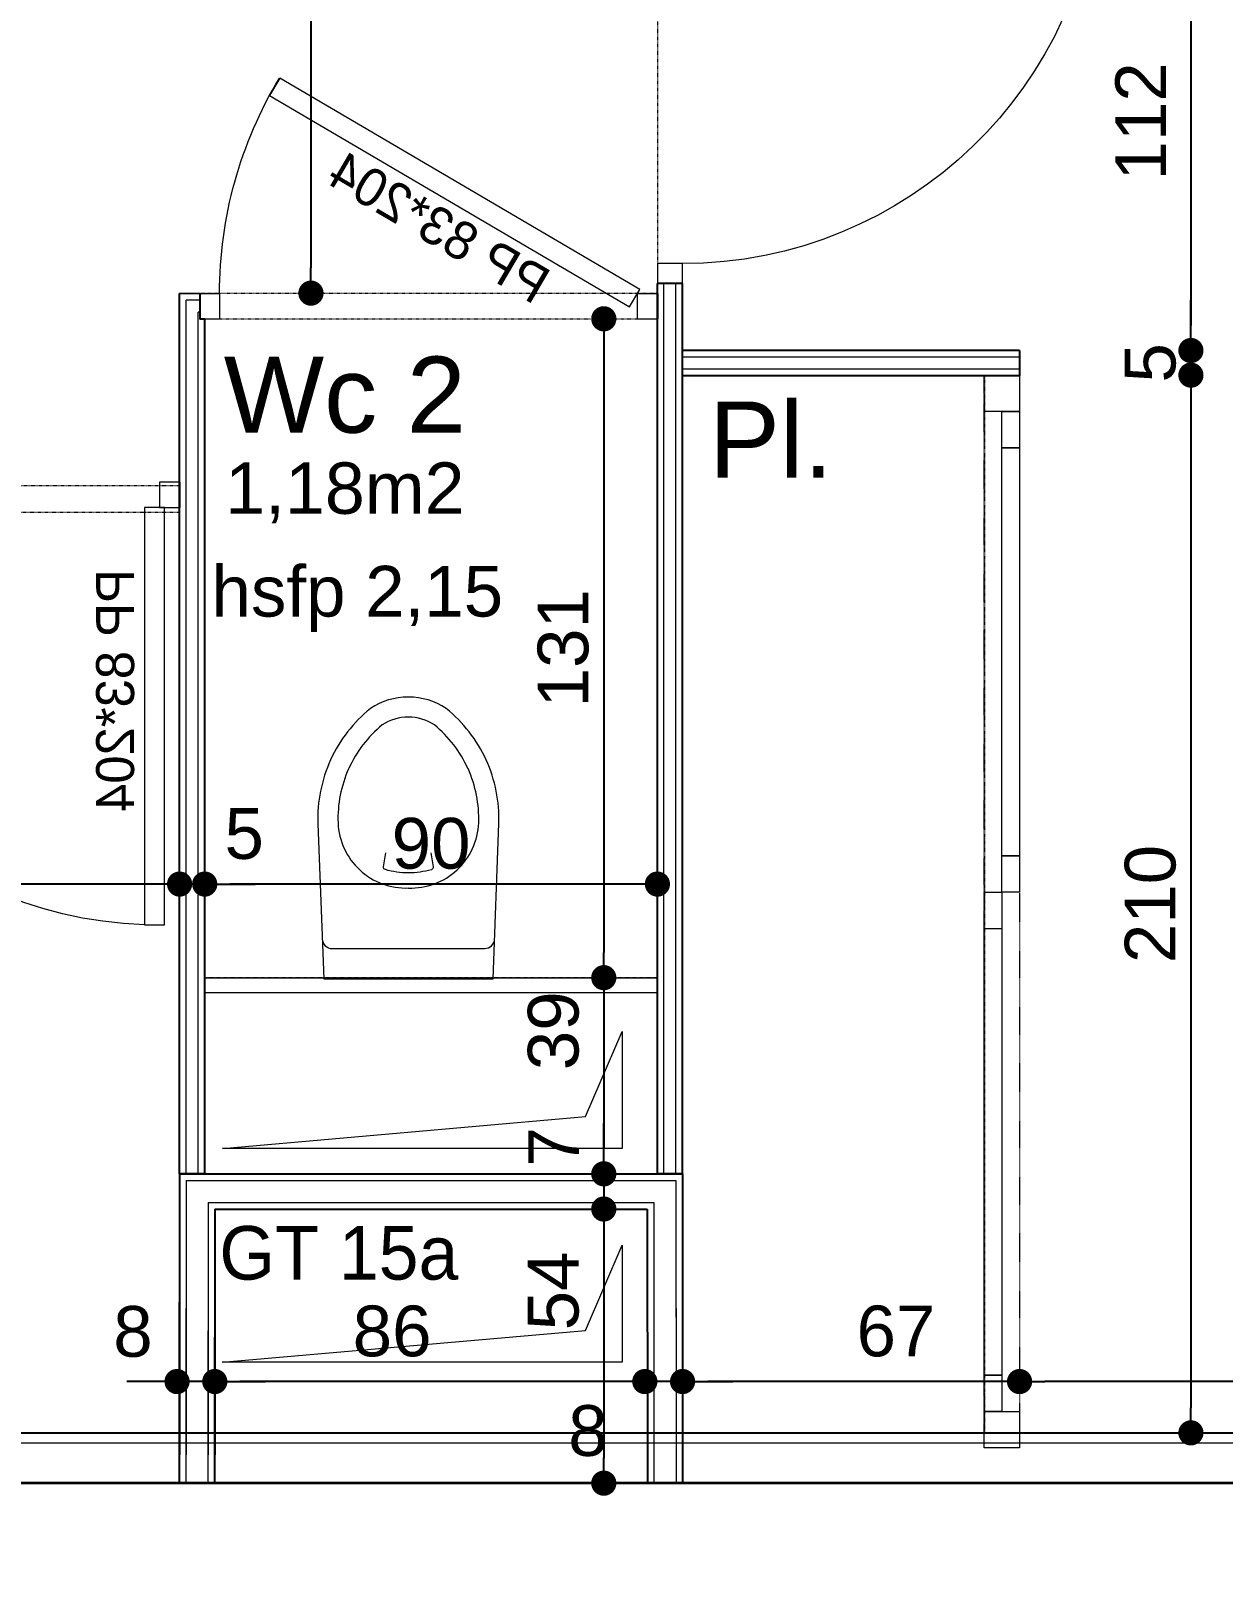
# Model space of a CAD drawing. Header units: centimetres. Extents: x 16433 to 114398, y -50094 to -12305.
# Drawn here: x 61697.1 to 61934.2, y -32182.3 to -31875.3 of the extents above; entities that cross this region are included whole.
import ezdxf

# ---------------------------------------------------------------- set-up
doc = ezdxf.new("R2010")
doc.units = ezdxf.units.CM
doc.header["$LTSCALE"] = 0.5
doc.linetypes.add('Style de ligne -1', pattern=[0.41664, 0.20828, -0.20836])
doc.linetypes.add('Style de ligne -5', pattern=[0.20828, 0.069425, -0.138855])
doc.layers.get('0').update_dxf_attribs({"linetype": 'CONTINUOUS'})
doc.layers.get('DEFPOINTS').update_dxf_attribs({"linetype": 'CONTINUOUS'})
doc.layers.add('3-BAT C-Niveau-3', color=7, linetype='CONTINUOUS')
doc.styles.add('Futura Book', font='')
doc.styles.add('Geneva', font='')
doc.styles.add('Helvetica', font='')
doc.styles.get('Futura Book').set_extended_font_data('Futura Book')
doc.styles.get('Geneva').set_extended_font_data('Geneva')
doc.styles.get('Helvetica').set_extended_font_data('Helvetica')
doc.dimstyles.new('IS', dxfattribs={"dimtxt": 10.08724, "dimasz": 5.007446, "dimexe": 2, "dimexo": 10, "dimgap": 3, "dimtad": 1, "dimdec": 1, "dimtxsty": 'Helvetica', "dimblk": 'DOT', "dimblk1": 'DOT', "dimblk2": 'DOT', "dimcen": 0, "dimdle": 10, "dimazin": 0, "dimtfac": 0.8, "dimtdec": 1, "dimtix": 1, "dimtmove": 0, "dimatfit": 0, "dimldrblk": 'VW_FILLEDARROW-1', "dimfxl": 10, "dimfxlon": 1, "dimfrac": 2, "dimtolj": 1, "dimarcsym": 0})

# ---------------------------------------------------------------- blocks, each defined once
blk = doc.blocks.new('PORTE 83_204')
at = {"color": 7, "linetype": 'Continuous', "lineweight": 13, "flags": 128}
for points in [[(38.5, 2.5), (38.5, 85.5), (42.5, 85.5), (42.5, 2.5)], [(-45.5, 2.5), (-41.5, 2.5), (-41.5, -2.5), (-45.5, -2.5)], [(41.5, 2.5), (45.5, 2.5), (45.5, -2.5), (41.5, -2.5)]]:
    blk.add_lwpolyline(points, close=True, dxfattribs=at)
at = {"color": 7, "linetype": 'Continuous', "lineweight": 5}
blk.add_arc((41.5, 2.5), 83.05, 92.0697, 180, dxfattribs=at)
at = {"color": 7, "insert": (28.91, 14.76), "char_height": 7.55165, "width": 66.7422, "attachment_point": 1, "rotation": 90, "line_spacing_factor": 0.962448, "style": 'Futura Book'}
blk.add_mtext('\\pt10.172,20.344,30.516,40.688,50.86,61.032,71.205,81.407,91.526,101.72,111.92,122.03,132.23,142.42,152.62,162.74,172.93,183.13,193.25,203.44,213.64,223.76;PP 83*204', dxfattribs=at)
blk = doc.blocks.new('PORTE 83_204 SEMI OUVERTE')
at = {"color": 7, "linetype": 'Continuous', "lineweight": 13, "flags": 128}
for points in [[(-42.01, 3.36), (29.59, 45.36), (31.61, 41.91), (-39.98, -0.09)], [(-45.5, 2.5), (-41.5, 2.5), (-41.5, -2.5), (-45.5, -2.5)], [(41.5, 2.5), (45.5, 2.5), (45.5, -2.5), (41.5, -2.5)]]:
    blk.add_lwpolyline(points, close=True, dxfattribs=at)
at = {"color": 7, "linetype": 'Continuous', "lineweight": 5}
blk.add_arc((-41.5, 2.5), 83.05, 0, 31.0831, dxfattribs=at)
at = {"color": 7, "insert": (-24.83, 6.74), "char_height": 7.55165, "width": 66.7422, "attachment_point": 1, "rotation": 30.3925, "line_spacing_factor": 0.962448, "style": 'Futura Book'}
blk.add_mtext('\\pt10.172,20.344,30.516,40.688,50.86,61.032,71.205,81.407,91.526,101.72,111.92,122.03,132.23,142.42,152.62,162.74,172.93,183.13,193.25,203.44,213.64,223.76;PP 83*204', dxfattribs=at)
blk = doc.blocks.new('Groupe-5-1')
at = {"color": 7, "linetype": 'Continuous', "lineweight": 18, "flags": 128}
for points in [[(17117.42, -46589.14), (17123.7, -46622.25), (17154.2, -46617.63, 0.116334), (17166.19, -46612.78, 0.116144), (17174.74, -46603.09, 0.147727), (17175.58, -46595.25, 0.147725), (17171.94, -46588.27), (17171.93, -46588.27, 0.11673), (17160.42, -46582.39, 0.115952), (17147.49, -46582.26)], [(17138.28, -46602.33), (17138.28, -46602.34, 0.197992), (17143.6, -46611.16, 0.198081), (17153.6, -46613.66, 0.114919), (17163.8, -46609.56), (17163.8, -46609.55, 0.115526), (17171.13, -46601.36, 0.142778), (17171.65, -46595.99, 0.142778), (17169.2, -46591.19, 0.114832), (17159.39, -46586.26), (17159.37, -46586.25, 0.115368), (17148.39, -46586.18, 0.198081), (17140, -46592.17, 0.198023), (17138.28, -46602.33)]]:
    blk.add_lwpolyline(points, format="xyb", close=True, dxfattribs=at)
for points in [[(17125.15, -46587.36), (17125.15, -46587.36, 0.193855), (17123.92, -46588.22), (17123.91, -46588.23, 0.192143), (17123.63, -46589.69), (17129.28, -46619.46), (17129.28, -46619.46, 0.194357), (17130.09, -46620.72, 0.193855), (17131.54, -46621.06), (17131.55, -46621.06)], [(17145.99, -46605.44), (17143.33, -46606.4, -0.192032), (17142.97, -46606.38), (17142.97, -46606.38), (17142.97, -46606.38, -0.187463), (17142.71, -46606.15, -0.069687), (17141.23, -46601.78), (17141.23, -46601.77, -0.069688), (17141.01, -46597.16, -0.17618), (17141.15, -46596.84), (17141.16, -46596.83, -0.18073), (17141.49, -46596.7), (17141.49, -46596.7), (17144.31, -46596.6)]]:
    blk.add_lwpolyline(points, format="xyb", dxfattribs=at)
blk = doc.blocks.new('Groupe-6-1')
at = {"color": 7, "linetype": 'Style de ligne -5', "lineweight": 5, "flags": 128}
blk.add_lwpolyline([(17261.08, -46702.74), (17051.5, -46742.43), (17050.2, -46735.55), (17259.77, -46695.86)], close=True, dxfattribs=at)
at = {"color": 7, "linetype": 'Continuous', "lineweight": 18, "flags": 128}
for points in [[(17261.08, -46702.74), (17253.97, -46704.09), (17252.67, -46697.21), (17259.77, -46695.86)], [(17246.86, -46705.43), (17167.16, -46720.53), (17166.51, -46717.09), (17246.21, -46701.99)], [(17253.97, -46704.09), (17246.86, -46705.43), (17246.21, -46701.99), (17253.32, -46700.65)], [(17152.3, -46719.78), (17065.06, -46736.3), (17064.41, -46732.86), (17151.64, -46716.34)], [(17159.4, -46718.44), (17152.3, -46719.78), (17151.64, -46716.34), (17158.75, -46715)], [(17167.16, -46720.53), (17160.05, -46721.87), (17159.4, -46718.44), (17166.51, -46717.09)], [(17065.06, -46736.3), (17057.96, -46737.65), (17057.3, -46734.21), (17064.41, -46732.86)], [(17058.61, -46741.08), (17051.5, -46742.43), (17050.2, -46735.55), (17057.3, -46734.21)]]:
    blk.add_lwpolyline(points, close=True, dxfattribs=at)
blk = doc.blocks.new('hsfp 2.15')
at = {"color": 7, "insert": (0, -0.78), "char_height": 10.0872, "attachment_point": 2, "line_spacing_factor": 0.834288, "style": 'Helvetica'}
blk.add_mtext('\\pt41.872;hsfp 2,15', dxfattribs=at)
blk = doc.blocks.new('Groupe-14-1')
at = {"color": 7, "linetype": 'Continuous', "lineweight": 5}
for p, q in [((17073.97, -46568.21), (17245.92, -46535.64)), ((17073.97, -46568.21), (17245.92, -46535.64)), ((17074.22, -46569.48), (17244.88, -46537.16)), ((17074.22, -46569.48), (17244.88, -46537.16)), ((17074.22, -46569.48), (17244.88, -46537.16)), ((17074.22, -46569.48), (17244.88, -46537.16)), ((17245.39, -46539.82), (17244.88, -46537.16)), ((17245.39, -46539.82), (17244.88, -46537.16)), ((17074.66, -46571.84), (17242.97, -46539.97)), ((17074.66, -46571.84), (17242.97, -46539.97)), ((17074.66, -46571.84), (17242.97, -46539.97)), ((17074.66, -46571.84), (17242.97, -46539.97)), ((17241.75, -46540.5), (17241.94, -46541.49)), ((17243.03, -46540.26), (17242.97, -46539.97)), ((17243.03, -46540.26), (17242.97, -46539.97)), ((17072.94, -46569.73), (17019.31, -46579.88)), ((17072.94, -46569.73), (17019.31, -46579.88)), ((17072.94, -46569.73), (17091.06, -46665.42)), ((17072.94, -46569.73), (17091.06, -46665.42)), ((17073.97, -46568.21), (17092.58, -46666.46)), ((17069.43, -46574.87), (17020.13, -46584.21)), ((17069.43, -46574.87), (17020.13, -46584.21)), ((17068.4, -46576.39), (17020.37, -46585.48)), ((17069.43, -46574.87), (17085.92, -46661.92)), ((17069.43, -46574.87), (17085.92, -46661.92)), ((17091.65, -46661.55), (17265.59, -46628.61)), ((17091.89, -46662.82), (17265.84, -46629.88)), ((17091.89, -46662.82), (17265.84, -46629.88)), ((17092.34, -46665.18), (17266.28, -46632.24)), ((17092.34, -46665.18), (17266.28, -46632.24)), ((17260.97, -46702.76), (17248.5, -46636.93)), ((17262.25, -46702.52), (17249.78, -46636.69)), ((17262.25, -46702.52), (17249.78, -46636.69)), ((17264.61, -46702.07), (17252.14, -46636.24)), ((17264.61, -46702.07), (17252.14, -46636.24)), ((17085.92, -46661.92), (17036.61, -46671.26)), ((17085.92, -46661.92), (17036.61, -46671.26)), ((17091.06, -46665.42), (17037.43, -46675.58)), ((17091.06, -46665.42), (17037.43, -46675.58)), ((17092.58, -46666.46), (17037.67, -46676.86))]:
    blk.add_line(p, q, dxfattribs=at)
at = {"color": 7, "linetype": 'Continuous', "lineweight": 25}
for p, q in [((17073.97, -46568.21), (17245.92, -46535.64)), ((17073.97, -46568.21), (17245.92, -46535.64)), ((17246.66, -46539.57), (17245.92, -46535.64)), ((17074.9, -46573.12), (17241.94, -46541.49)), ((17074.9, -46573.12), (17241.94, -46541.49)), ((17209.07, -46542.62), (17204.16, -46543.55)), ((17209.07, -46542.62), (17204.16, -46543.55)), ((17246.66, -46539.57), (17241.75, -46540.5)), ((17241.75, -46540.5), (17241.94, -46541.49)), ((17073.97, -46568.21), (17019.07, -46578.6)), ((17073.97, -46568.21), (17092.58, -46666.46)), ((17074.9, -46573.12), (17073.97, -46568.21)), ((17074.9, -46573.12), (17073.97, -46568.21)), ((17068.4, -46576.39), (17020.37, -46585.48)), ((17068.4, -46576.39), (17084.4, -46660.88)), ((17091.65, -46661.55), (17265.59, -46628.61)), ((17263.6, -46628.98), (17258.68, -46629.91)), ((17266.52, -46633.52), (17265.59, -46628.61)), ((17092.58, -46666.46), (17266.52, -46633.52)), ((17260.97, -46702.76), (17248.5, -46636.93)), ((17265.88, -46701.83), (17253.42, -46636)), ((17084.4, -46660.88), (17036.37, -46669.98)), ((17092.58, -46666.46), (17091.65, -46661.55)), ((17092.58, -46666.46), (17037.67, -46676.86)), ((17265.88, -46701.83), (17260.97, -46702.76))]:
    blk.add_line(p, q, dxfattribs=at)
at = {"color": 7, "linetype": 'Continuous', "lineweight": 13, "flags": 128}
for points in [[(17113.22, -46565.86), (17129.97, -46654.29), (17127.02, -46654.85), (17110.28, -46566.42)], [(17118.16, -46649.4), (17095.29, -46653.73), (17080.5, -46575.63), (17100.17, -46645.38)], [(17076.4, -46657.31), (17053.53, -46661.64), (17038.74, -46583.53), (17058.41, -46653.29)]]:
    blk.add_lwpolyline(points, close=True, dxfattribs=at)
at = {"color": 7, "xscale": -1}
for name, p, rotation in [('PORTE 83_204', (17198.15, -46498.38), 100.7235947438883), ('PORTE 83_204 SEMI OUVERTE', (17252.67, -46584.74), 280.7235947438847), ('PORTE 83_204', (17310.76, -46622.6), 190.7235947438887)]:
    blk.add_blockref(name, p, dxfattribs=dict(at, rotation=rotation))
at = {"color": 7, "rotation": 280.7235947438887}
blk.add_blockref('hsfp 2.15', (17200.09, -46580.29), dxfattribs=at)
at = {"color": 7}
for name in ['Groupe-5-1', 'Groupe-6-1']:
    blk.add_blockref(name, (0, 0), dxfattribs=at)
at = {"color": 7, "insert": (17239.74, -46570.25), "char_height": 15.1309, "attachment_point": 2, "rotation": 280.7236, "line_spacing_factor": 0.834288, "style": 'Helvetica'}
blk.add_mtext('\\pt38.084;Wc 2\\P{\\H0.6752x;1,18m2}\\P', dxfattribs=at)
at = {"color": 7, "insert": (17246.72, -46655.17), "char_height": 15.1309, "width": 24.7013, "attachment_point": 2, "rotation": 280.7236, "line_spacing_factor": 0.834288, "style": 'Helvetica'}
blk.add_mtext('\\pt38.084,75.851;Pl.\\P', dxfattribs=at)
blk = doc.blocks.new('_DOT')
at = {"color": 0, "linetype": 'ByBlock', "lineweight": -2}
blk.add_line((-0.5, 0), (-1, 0), dxfattribs=at)
at = {"color": 0, "linetype": 'ByBlock', "const_width": 0.5}
blk.add_lwpolyline([(-0.25, 0, 1), (0.25, 0, 1)], format="xyb", close=True, dxfattribs=at)
blk = doc.blocks.new('*D1838')
at = {"layer": '3-BAT C-Niveau-3', "color": 0, "linetype": 'Continuous', "lineweight": -2, "transparency": 16777216}
blk.add_line((61721.67, -32044.95), (61504.65, -32044.95), dxfattribs=at)
at = {"layer": 'DEFPOINTS', "color": 0, "linetype": 'Continuous', "transparency": 16777216}
for p in [(61499.64, -31984.06), (61726.68, -32014.2), (61499.64, -32044.95)]:
    blk.add_point(p, dxfattribs=at)
at = {"layer": '3-BAT C-Niveau-3', "color": 0, "linetype": 'Continuous', "lineweight": -2, "transparency": 16777216, "xscale": 5.007446289062499, "yscale": 5.007446289062499, "zscale": 5.007446289062499, "rotation": 180}
blk.add_blockref('_DOT', (61499.64, -32044.95), dxfattribs=at)
at = {"layer": '3-BAT C-Niveau-3', "color": 0, "linetype": 'Continuous', "lineweight": -2, "transparency": 16777216, "xscale": 5.007446289062499, "yscale": 5.007446289062499, "zscale": 5.007446289062499}
blk.add_blockref('_DOT', (61726.68, -32044.95), dxfattribs=at)
at = {"layer": '3-BAT C-Niveau-3', "color": 0, "linetype": 'Continuous', "lineweight": 5, "transparency": 16777216, "insert": (61613.16, -32036.91), "char_height": 10.087, "attachment_point": 5, "style": 'Helvetica'}
blk.add_mtext('\\A1;227', dxfattribs=at)
blk = doc.blocks.new('VW_FILLEDARROW-1')
at = {"color": 0, "linetype": 'Continuous', "lineweight": 5, "flags": 128}
blk.add_lwpolyline([(-1.997, 0.535), (0, 0), (-1.997, -0.535)], close=True, dxfattribs=at)
blk = doc.blocks.new('*D1839')
at = {"layer": '3-BAT C-Niveau-3', "color": 0, "linetype": 'Continuous', "lineweight": -2, "transparency": 16777216}
for p, q in [((61721.67, -32044.95), (61716.66, -32044.95)), ((61731.68, -32044.95), (61726.68, -32044.95)), ((61736.69, -32044.95), (61741.69, -32044.95))]:
    blk.add_line(p, q, dxfattribs=at)
at = {"layer": 'DEFPOINTS', "color": 0, "linetype": 'Continuous', "transparency": 16777216}
for p in [(61726.68, -32014.2), (61726.68, -32044.95), (61731.68, -32051.86)]:
    blk.add_point(p, dxfattribs=at)
at = {"layer": '3-BAT C-Niveau-3', "color": 0, "linetype": 'Continuous', "lineweight": -2, "transparency": 16777216, "xscale": 5.007446289062499, "yscale": 5.007446289062499, "zscale": 5.007446289062499}
blk.add_blockref('_DOT', (61726.68, -32044.95), dxfattribs=at)
at = {"layer": '3-BAT C-Niveau-3', "color": 0, "linetype": 'Continuous', "lineweight": -2, "transparency": 16777216, "xscale": 5.007446289062499, "yscale": 5.007446289062499, "zscale": 5.007446289062499, "rotation": 180}
blk.add_blockref('_DOT', (61731.68, -32044.95), dxfattribs=at)
at = {"layer": '3-BAT C-Niveau-3', "color": 0, "linetype": 'Continuous', "lineweight": 5, "transparency": 16777216, "insert": (61739.53, -32034.97), "char_height": 10.087, "attachment_point": 5, "style": 'Helvetica'}
blk.add_mtext('\\A1;5', dxfattribs=at)
blk = doc.blocks.new('*D1840')
at = {"layer": '3-BAT C-Niveau-3', "color": 0, "linetype": 'Continuous', "lineweight": -2, "transparency": 16777216}
blk.add_line((61816.67, -32044.95), (61736.69, -32044.95), dxfattribs=at)
at = {"layer": 'DEFPOINTS', "color": 0, "linetype": 'Continuous', "transparency": 16777216}
for p in [(61821.68, -32024.76), (61731.68, -32044.95), (61731.68, -32051.86)]:
    blk.add_point(p, dxfattribs=at)
at = {"layer": '3-BAT C-Niveau-3', "color": 0, "linetype": 'Continuous', "lineweight": -2, "transparency": 16777216, "xscale": 5.007446289062499, "yscale": 5.007446289062499, "zscale": 5.007446289062499, "rotation": 180}
blk.add_blockref('_DOT', (61731.68, -32044.95), dxfattribs=at)
at = {"layer": '3-BAT C-Niveau-3', "color": 0, "linetype": 'Continuous', "lineweight": -2, "transparency": 16777216, "xscale": 5.007446289062499, "yscale": 5.007446289062499, "zscale": 5.007446289062499}
blk.add_blockref('_DOT', (61821.68, -32044.95), dxfattribs=at)
at = {"layer": '3-BAT C-Niveau-3', "color": 0, "linetype": 'Continuous', "lineweight": 5, "transparency": 16777216, "insert": (61776.68, -32036.91), "char_height": 10.087, "attachment_point": 5, "style": 'Helvetica'}
blk.add_mtext('\\A1;90', dxfattribs=at)
blk = doc.blocks.new('*D1858')
at = {"layer": '3-BAT C-Niveau-3', "color": 0, "linetype": 'Continuous', "lineweight": -2, "transparency": 16777216}
blk.add_line((61752.8, -31724.57), (61752.8, -31922.45), dxfattribs=at)
at = {"layer": 'DEFPOINTS', "color": 0, "linetype": 'Continuous', "transparency": 16777216}
for p in [(61749.85, -31719.56), (61750.51, -31927.46), (61752.8, -31927.46)]:
    blk.add_point(p, dxfattribs=at)
at = {"layer": '3-BAT C-Niveau-3', "color": 0, "linetype": 'Continuous', "lineweight": -2, "transparency": 16777216, "xscale": 5.007446289062499, "yscale": 5.007446289062499, "zscale": 5.007446289062499}
for p, rotation in [((61752.8, -31719.56), 90), ((61752.8, -31927.46), 270)]:
    blk.add_blockref('_DOT', p, dxfattribs=dict(at, rotation=rotation))
at = {"layer": '3-BAT C-Niveau-3', "color": 0, "linetype": 'Continuous', "lineweight": 5, "transparency": 16777216, "insert": (61744.75, -31823.51), "char_height": 10.087, "attachment_point": 5, "rotation": 90, "style": 'Helvetica'}
blk.add_mtext('\\A1;208', dxfattribs=at)
blk = doc.blocks.new('*D1871')
at = {"layer": '3-BAT C-Niveau-3', "color": 0, "linetype": 'Continuous', "lineweight": -2, "transparency": 16777216}
blk.add_line((61927.75, -31948.77), (61927.75, -32149.06), dxfattribs=at)
at = {"layer": 'DEFPOINTS', "color": 0, "linetype": 'Continuous', "transparency": 16777216}
for p in [(61886.68, -31943.76), (61893.68, -32154.06), (61927.75, -32154.06)]:
    blk.add_point(p, dxfattribs=at)
at = {"layer": '3-BAT C-Niveau-3', "color": 0, "linetype": 'Continuous', "lineweight": -2, "transparency": 16777216, "xscale": 5.007446289062499, "yscale": 5.007446289062499, "zscale": 5.007446289062499}
for p, rotation in [((61927.75, -31943.76), 90), ((61927.75, -32154.06), 270)]:
    blk.add_blockref('_DOT', p, dxfattribs=dict(at, rotation=rotation))
at = {"layer": '3-BAT C-Niveau-3', "color": 0, "linetype": 'Continuous', "lineweight": 5, "transparency": 16777216, "insert": (61919.71, -32048.91), "char_height": 10.087, "attachment_point": 5, "rotation": 90, "style": 'Helvetica'}
blk.add_mtext('\\A1;210', dxfattribs=at)
blk = doc.blocks.new('*D1872')
at = {"layer": '3-BAT C-Niveau-3', "color": 0, "linetype": 'Continuous', "lineweight": -2, "transparency": 16777216}
for p, q in [((61927.75, -31933.86), (61927.75, -31928.85)), ((61927.75, -31938.87), (61927.75, -31943.76)), ((61927.75, -31948.77), (61927.75, -31953.78))]:
    blk.add_line(p, q, dxfattribs=at)
at = {"layer": 'DEFPOINTS', "color": 0, "linetype": 'Continuous', "transparency": 16777216}
for p in [(61891.1, -31938.87), (61886.68, -31943.76), (61927.75, -31943.76)]:
    blk.add_point(p, dxfattribs=at)
at = {"layer": '3-BAT C-Niveau-3', "color": 0, "linetype": 'Continuous', "lineweight": -2, "transparency": 16777216, "xscale": 5.007446289062499, "yscale": 5.007446289062499, "zscale": 5.007446289062499}
for p, rotation in [((61927.75, -31938.87), 270), ((61927.75, -31943.76), 90)]:
    blk.add_blockref('_DOT', p, dxfattribs=dict(at, rotation=rotation))
at = {"layer": '3-BAT C-Niveau-3', "color": 0, "linetype": 'Continuous', "lineweight": 5, "transparency": 16777216, "insert": (61919.71, -31941.32), "char_height": 10.087, "attachment_point": 5, "rotation": 90, "style": 'Helvetica'}
blk.add_mtext('\\A1;5', dxfattribs=at)
blk = doc.blocks.new('*D1873')
at = {"layer": '3-BAT C-Niveau-3', "color": 0, "linetype": 'Continuous', "lineweight": -2, "transparency": 16777216}
blk.add_line((61927.75, -31831.75), (61927.75, -31933.86), dxfattribs=at)
at = {"layer": 'DEFPOINTS', "color": 0, "linetype": 'Continuous', "transparency": 16777216}
for p in [(61915.6, -31826.74), (61891.1, -31938.87), (61927.75, -31938.87)]:
    blk.add_point(p, dxfattribs=at)
at = {"layer": '3-BAT C-Niveau-3', "color": 0, "linetype": 'Continuous', "lineweight": -2, "transparency": 16777216, "xscale": 5.007446289062499, "yscale": 5.007446289062499, "zscale": 5.007446289062499}
for p, rotation in [((61927.75, -31826.74), 90), ((61927.75, -31938.87), 270)]:
    blk.add_blockref('_DOT', p, dxfattribs=dict(at, rotation=rotation))
at = {"layer": '3-BAT C-Niveau-3', "color": 0, "linetype": 'Continuous', "lineweight": 5, "transparency": 16777216, "insert": (61917.77, -31893.31), "char_height": 10.087, "attachment_point": 5, "rotation": 90, "style": 'Helvetica'}
blk.add_mtext('\\A1;112', dxfattribs=at)
blk = doc.blocks.new('Groupe-45-1')
at = {"color": 7, "linetype": 'Continuous', "lineweight": 5}
for p, q in [((17013.55, -46579.65), (17048.92, -46572.95)), ((17013.79, -46580.93), (17047.88, -46574.47)), ((17013.79, -46580.93), (17047.88, -46574.47)), ((17014.61, -46585.25), (17044.38, -46579.61)), ((17014.61, -46585.25), (17044.38, -46579.61)), ((17060.87, -46666.66), (17031.09, -46672.3)), ((17060.87, -46666.66), (17031.09, -46672.3)), ((17066.01, -46670.17), (17031.91, -46676.63)), ((17066.01, -46670.17), (17031.91, -46676.63)), ((17067.53, -46671.2), (17032.16, -46677.9))]:
    blk.add_line(p, q, dxfattribs=at)
at = {"color": 7, "linetype": 'Continuous', "lineweight": 25}
for p, q in [((17013.55, -46579.65), (17048.92, -46572.95)), ((17014.85, -46586.53), (17013.55, -46579.65)), ((17014.85, -46586.53), (17043.34, -46581.13)), ((17059.35, -46665.63), (17030.85, -46671.03)), ((17030.85, -46671.03), (17032.16, -46677.9)), ((17067.53, -46671.2), (17032.16, -46677.9))]:
    blk.add_line(p, q, dxfattribs=at)
at = {"color": 7, "linetype": 'Continuous', "lineweight": 18}
blk.add_line((17030.85, -46671.03), (17014.83, -46586.42), dxfattribs=at)
blk = doc.blocks.new('*D1930')
at = {"layer": '3-BAT C-Niveau-3', "color": 0, "linetype": 'Continuous', "lineweight": -2, "transparency": 16777216}
for p, q in [((61721.17, -32143.86), (61716.16, -32143.86)), ((61733.68, -32143.86), (61726.18, -32143.86)), ((61738.69, -32143.86), (61743.69, -32143.86))]:
    blk.add_line(p, q, dxfattribs=at)
at = {"layer": 'DEFPOINTS', "color": 0, "linetype": 'Continuous', "transparency": 16777216}
for p in [(61726.18, -32143.86), (61726.18, -32143.86), (61733.68, -32149.86)]:
    blk.add_point(p, dxfattribs=at)
at = {"layer": '3-BAT C-Niveau-3', "color": 0, "linetype": 'Continuous', "lineweight": -2, "transparency": 16777216, "xscale": 5.007446289062499, "yscale": 5.007446289062499, "zscale": 5.007446289062499}
blk.add_blockref('_DOT', (61726.18, -32143.86), dxfattribs=at)
at = {"layer": '3-BAT C-Niveau-3', "color": 0, "linetype": 'Continuous', "lineweight": -2, "transparency": 16777216, "xscale": 5.007446289062499, "yscale": 5.007446289062499, "zscale": 5.007446289062499, "rotation": 180}
blk.add_blockref('_DOT', (61733.68, -32143.86), dxfattribs=at)
at = {"layer": '3-BAT C-Niveau-3', "color": 0, "linetype": 'Continuous', "lineweight": 5, "transparency": 16777216, "insert": (61717.41, -32133.96), "char_height": 10.087, "attachment_point": 5, "style": 'Helvetica'}
blk.add_mtext('\\A1;8', dxfattribs=at)
blk = doc.blocks.new('*D1931')
at = {"layer": '3-BAT C-Niveau-3', "color": 0, "linetype": 'Continuous', "lineweight": -2, "transparency": 16777216}
blk.add_line((61814.17, -32143.86), (61738.69, -32143.86), dxfattribs=at)
at = {"layer": 'DEFPOINTS', "color": 0, "linetype": 'Continuous', "transparency": 16777216}
for p in [(61733.68, -32143.86), (61819.18, -32143.86), (61733.68, -32149.86)]:
    blk.add_point(p, dxfattribs=at)
at = {"layer": '3-BAT C-Niveau-3', "color": 0, "linetype": 'Continuous', "lineweight": -2, "transparency": 16777216, "xscale": 5.007446289062499, "yscale": 5.007446289062499, "zscale": 5.007446289062499, "rotation": 180}
blk.add_blockref('_DOT', (61733.68, -32143.86), dxfattribs=at)
at = {"layer": '3-BAT C-Niveau-3', "color": 0, "linetype": 'Continuous', "lineweight": -2, "transparency": 16777216, "xscale": 5.007446289062499, "yscale": 5.007446289062499, "zscale": 5.007446289062499}
blk.add_blockref('_DOT', (61819.18, -32143.86), dxfattribs=at)
at = {"layer": '3-BAT C-Niveau-3', "color": 0, "linetype": 'Continuous', "lineweight": 5, "transparency": 16777216, "insert": (61768.93, -32133.87), "char_height": 10.087, "attachment_point": 5, "style": 'Helvetica'}
blk.add_mtext('\\A1;86', dxfattribs=at)
blk = doc.blocks.new('*D1932')
at = {"layer": '3-BAT C-Niveau-3', "color": 0, "linetype": 'Continuous', "lineweight": -2, "transparency": 16777216}
for p, q in [((61814.17, -32143.86), (61809.16, -32143.86)), ((61826.68, -32143.86), (61819.18, -32143.86)), ((61831.69, -32143.86), (61836.69, -32143.86))]:
    blk.add_line(p, q, dxfattribs=at)
at = {"layer": 'DEFPOINTS', "color": 0, "linetype": 'Continuous', "transparency": 16777216}
for p in [(61826.68, -31972.12), (61819.18, -32143.86), (61819.18, -32143.86)]:
    blk.add_point(p, dxfattribs=at)
at = {"layer": '3-BAT C-Niveau-3', "color": 0, "linetype": 'Continuous', "lineweight": -2, "transparency": 16777216, "xscale": 5.007446289062499, "yscale": 5.007446289062499, "zscale": 5.007446289062499}
blk.add_blockref('_DOT', (61819.18, -32143.86), dxfattribs=at)
at = {"layer": '3-BAT C-Niveau-3', "color": 0, "linetype": 'Continuous', "lineweight": -2, "transparency": 16777216, "xscale": 5.007446289062499, "yscale": 5.007446289062499, "zscale": 5.007446289062499, "rotation": 180}
blk.add_blockref('_DOT', (61826.68, -32143.86), dxfattribs=at)
at = {"layer": '3-BAT C-Niveau-3', "color": 0, "linetype": 'Continuous', "lineweight": 5, "transparency": 16777216, "insert": (61807.87, -32153.67), "char_height": 10.087, "attachment_point": 5, "style": 'Helvetica'}
blk.add_mtext('\\A1;8', dxfattribs=at)
blk = doc.blocks.new('*D1933')
at = {"layer": '3-BAT C-Niveau-3', "color": 0, "linetype": 'Continuous', "lineweight": -2, "transparency": 16777216}
blk.add_line((61888.67, -32143.86), (61831.69, -32143.86), dxfattribs=at)
at = {"layer": 'DEFPOINTS', "color": 0, "linetype": 'Continuous', "transparency": 16777216}
for p in [(61826.68, -31972.12), (61826.68, -32143.86), (61893.68, -32143.86)]:
    blk.add_point(p, dxfattribs=at)
at = {"layer": '3-BAT C-Niveau-3', "color": 0, "linetype": 'Continuous', "lineweight": -2, "transparency": 16777216, "xscale": 5.007446289062499, "yscale": 5.007446289062499, "zscale": 5.007446289062499, "rotation": 180}
blk.add_blockref('_DOT', (61826.68, -32143.86), dxfattribs=at)
at = {"layer": '3-BAT C-Niveau-3', "color": 0, "linetype": 'Continuous', "lineweight": -2, "transparency": 16777216, "xscale": 5.007446289062499, "yscale": 5.007446289062499, "zscale": 5.007446289062499}
blk.add_blockref('_DOT', (61893.68, -32143.86), dxfattribs=at)
at = {"layer": '3-BAT C-Niveau-3', "color": 0, "linetype": 'Continuous', "lineweight": 5, "transparency": 16777216, "insert": (61869.11, -32133.87), "char_height": 10.087, "attachment_point": 5, "style": 'Helvetica'}
blk.add_mtext('\\A1;67', dxfattribs=at)
blk = doc.blocks.new('*D1934')
at = {"layer": '3-BAT C-Niveau-3', "color": 0, "linetype": 'Continuous', "lineweight": -2, "transparency": 16777216}
blk.add_line((62152.09, -32143.86), (61898.69, -32143.86), dxfattribs=at)
at = {"layer": 'DEFPOINTS', "color": 0, "linetype": 'Continuous', "transparency": 16777216}
for p in [(62157.1, -32080.85), (61893.68, -32143.86), (61893.68, -32143.86)]:
    blk.add_point(p, dxfattribs=at)
at = {"layer": '3-BAT C-Niveau-3', "color": 0, "linetype": 'Continuous', "lineweight": -2, "transparency": 16777216, "xscale": 5.007446289062499, "yscale": 5.007446289062499, "zscale": 5.007446289062499, "rotation": 180}
blk.add_blockref('_DOT', (61893.68, -32143.86), dxfattribs=at)
at = {"layer": '3-BAT C-Niveau-3', "color": 0, "linetype": 'Continuous', "lineweight": -2, "transparency": 16777216, "xscale": 5.007446289062499, "yscale": 5.007446289062499, "zscale": 5.007446289062499}
blk.add_blockref('_DOT', (62157.1, -32143.86), dxfattribs=at)
at = {"layer": '3-BAT C-Niveau-3', "color": 0, "linetype": 'Continuous', "lineweight": 5, "transparency": 16777216, "insert": (61989.98, -32133.87), "char_height": 10.087, "attachment_point": 5, "style": 'Helvetica'}
blk.add_mtext('\\A1;263', dxfattribs=at)
blk = doc.blocks.new('*D1935')
at = {"layer": '3-BAT C-Niveau-3', "color": 0, "linetype": 'Continuous', "lineweight": -2, "transparency": 16777216}
blk.add_line((61811.02, -32114.57), (61811.02, -32159.06), dxfattribs=at)
at = {"layer": 'DEFPOINTS', "color": 0, "linetype": 'Continuous', "transparency": 16777216}
for p in [(61812.25, -32109.56), (61776.68, -32164.06), (61811.02, -32164.06)]:
    blk.add_point(p, dxfattribs=at)
at = {"layer": '3-BAT C-Niveau-3', "color": 0, "linetype": 'Continuous', "lineweight": -2, "transparency": 16777216, "xscale": 5.007446289062499, "yscale": 5.007446289062499, "zscale": 5.007446289062499}
for p, rotation in [((61811.02, -32109.56), 90), ((61811.02, -32164.06), 270)]:
    blk.add_blockref('_DOT', p, dxfattribs=dict(at, rotation=rotation))
at = {"layer": '3-BAT C-Niveau-3', "color": 0, "linetype": 'Continuous', "lineweight": 5, "transparency": 16777216, "insert": (61801.03, -32125.84), "char_height": 10.087, "attachment_point": 5, "rotation": 90, "style": 'Helvetica'}
blk.add_mtext('\\A1;54', dxfattribs=at)
blk = doc.blocks.new('*D1936')
at = {"layer": '3-BAT C-Niveau-3', "color": 0, "linetype": 'Continuous', "lineweight": -2, "transparency": 16777216}
for p, q in [((61811.02, -32097.56), (61811.02, -32092.55)), ((61811.02, -32102.56), (61811.02, -32109.56)), ((61811.02, -32114.57), (61811.02, -32119.58))]:
    blk.add_line(p, q, dxfattribs=at)
at = {"layer": 'DEFPOINTS', "color": 0, "linetype": 'Continuous', "transparency": 16777216}
for p in [(61815.75, -32102.56), (61811.02, -32109.56), (61812.25, -32109.56)]:
    blk.add_point(p, dxfattribs=at)
at = {"layer": '3-BAT C-Niveau-3', "color": 0, "linetype": 'Continuous', "lineweight": -2, "transparency": 16777216, "xscale": 5.007446289062499, "yscale": 5.007446289062499, "zscale": 5.007446289062499}
for p, rotation in [((61811.02, -32102.56), 270), ((61811.02, -32109.56), 90)]:
    blk.add_blockref('_DOT', p, dxfattribs=dict(at, rotation=rotation))
at = {"layer": '3-BAT C-Niveau-3', "color": 0, "linetype": 'Continuous', "lineweight": 5, "transparency": 16777216, "insert": (61801.03, -32097.22), "char_height": 10.087, "attachment_point": 5, "rotation": 90, "style": 'Helvetica'}
blk.add_mtext('\\A1;7', dxfattribs=at)
blk = doc.blocks.new('*D1937')
at = {"layer": '3-BAT C-Niveau-3', "color": 0, "linetype": 'Continuous', "lineweight": -2, "transparency": 16777216}
blk.add_line((61811.02, -32068.57), (61811.02, -32097.56), dxfattribs=at)
at = {"layer": 'DEFPOINTS', "color": 0, "linetype": 'Continuous', "transparency": 16777216}
for p in [(61800.1, -32063.56), (61811.02, -32102.56), (61815.75, -32102.56)]:
    blk.add_point(p, dxfattribs=at)
at = {"layer": '3-BAT C-Niveau-3', "color": 0, "linetype": 'Continuous', "lineweight": -2, "transparency": 16777216, "xscale": 5.007446289062499, "yscale": 5.007446289062499, "zscale": 5.007446289062499}
for p, rotation in [((61811.02, -32063.56), 90), ((61811.02, -32102.56), 270)]:
    blk.add_blockref('_DOT', p, dxfattribs=dict(at, rotation=rotation))
at = {"layer": '3-BAT C-Niveau-3', "color": 0, "linetype": 'Continuous', "lineweight": 5, "transparency": 16777216, "insert": (61801.03, -32074.11), "char_height": 10.087, "attachment_point": 5, "rotation": 90, "style": 'Helvetica'}
blk.add_mtext('\\A1;39', dxfattribs=at)
blk = doc.blocks.new('*D1938')
at = {"layer": '3-BAT C-Niveau-3', "color": 0, "linetype": 'Continuous', "lineweight": -2, "transparency": 16777216}
blk.add_line((61811.02, -31937.57), (61811.02, -32058.56), dxfattribs=at)
at = {"layer": 'DEFPOINTS', "color": 0, "linetype": 'Continuous', "transparency": 16777216}
for p in [(61787.1, -31932.56), (61800.1, -32063.56), (61811.02, -32063.56)]:
    blk.add_point(p, dxfattribs=at)
at = {"layer": '3-BAT C-Niveau-3', "color": 0, "linetype": 'Continuous', "lineweight": -2, "transparency": 16777216, "xscale": 5.007446289062499, "yscale": 5.007446289062499, "zscale": 5.007446289062499}
for p, rotation in [((61811.02, -31932.56), 90), ((61811.02, -32063.56), 270)]:
    blk.add_blockref('_DOT', p, dxfattribs=dict(at, rotation=rotation))
at = {"layer": '3-BAT C-Niveau-3', "color": 0, "linetype": 'Continuous', "lineweight": 5, "transparency": 16777216, "insert": (61802.97, -31998.06), "char_height": 10.087, "attachment_point": 5, "rotation": 90, "style": 'Helvetica'}
blk.add_mtext('\\A1;131', dxfattribs=at)

msp = doc.modelspace()

# ---------------------------------------------------------------- linework, layer by layer
at = {"layer": '3-BAT C-Niveau-3', "color": 7, "linetype": 'Continuous', "lineweight": 5}
for p, q in [((60664.284, -32154.063), (62159.095, -32154.063)), ((60664.284, -32156.063), (62159.095, -32156.063)), ((60664.284, -32164.063), (62159.095, -32164.063)), ((62163.095, -32164.063), (60668.284, -32164.063))]:
    msp.add_line(p, q, dxfattribs=at)
at = {"layer": '3-BAT C-Niveau-3', "color": 7, "linetype": 'Continuous', "lineweight": 25}
for p, q in [((60664.284, -32154.063), (62159.095, -32154.063)), ((60664.284, -32164.063), (62159.095, -32164.063))]:
    msp.add_line(p, q, dxfattribs=at)
at = {"layer": '3-BAT C-Niveau-3', "color": 7, "linetype": 'Continuous', "lineweight": 35}
msp.add_line((62163.095, -32164.063), (60668.284, -32164.063), dxfattribs=at)
at = {"layer": '3-BAT C-Niveau-3', "color": 251, "linetype": 'Style de ligne -1', "lineweight": 5, "true_color": 0x616161, "flags": 128}
for points in [[(61821.671, -31719.563), (61821.671, -31927.527), (61735.289, -31927.527), (61735.289, -31927.561), (61726.66, -31927.554), (61726.678, -31965.746), (61624.672, -31965.746), (61624.609, -31831.527), (61730.784, -31831.441), (61730.784, -31719.563)], [(61731.678, -32063.563), (61731.678, -31932.561), (61821.678, -31932.561), (61821.678, -32063.563)], [(61826.678, -32154.063), (61826.678, -31943.761), (61886.678, -31943.761), (61886.678, -32154.063)]]:
    msp.add_lwpolyline(points, close=True, dxfattribs=at)
msp.add_lwpolyline([(61499.727, -32154.063), (61726.678, -32154.063), (61726.678, -31971.063), (61499.638, -31971.063), (61499.638, -31984.063), (61499.547, -31984.063), (61499.729, -32156.063)], dxfattribs=at)

# ---------------------------------------------------------------- block references
at = {"layer": '3-BAT C-Niveau-3', "color": 7, "rotation": 79.27640525611221}
for name in ['Groupe-14-1', 'Groupe-45-1']:
    msp.add_blockref(name, (12794.751, -40213.357), dxfattribs=at)

# ---------------------------------------------------------------- texts
at = {"layer": '3-BAT C-Niveau-3', "color": 5, "true_color": 0x0000ff, "insert": (61734.587, -32112.936), "char_height": 10.65683, "attachment_point": 1, "line_spacing_factor": 0.25, "style": 'Geneva'}
msp.add_mtext('\\pt36.457;GT 15a', dxfattribs=at)

# ---------------------------------------------------------------- dimensions: what is measured, and where the dimension line sits
at = {"layer": '3-BAT C-Niveau-3', "color": 7, "linetype": 'Continuous', "lineweight": 5}
for base, p1, p2, picture, middle in [((61752.796, -31927.459), (61749.847, -31719.563), (61750.514, -31927.459), '*D1858', (61744.752, -31823.511)), ((61811.017, -32063.563), (61787.096, -31932.561), (61800.096, -32063.563), '*D1938', (61802.973, -31998.062)), ((61927.751, -31943.761), (61891.096, -31938.869), (61886.678, -31943.761), '*D1872', (61919.708, -31941.315)), ((61927.751, -32154.063), (61886.678, -31943.761), (61893.678, -32154.063), '*D1871', (61919.708, -32048.912))]:
    dim = msp.add_linear_dim(base=base, p1=p1, p2=p2, angle=90, dimstyle='IS', override={"dimtxt": 10.08724, "dimdec": 0, "dimpost": '<>', "dimtxsty": 'Helvetica', "dimse1": 1, "dimse2": 1, "dimtmove": 2}, dxfattribs=at)
    dim.commit()
    dim.dimension.update_dxf_attribs({"geometry": picture, "text_midpoint": middle})
for base, p1, p2, override, picture, middle in [((61927.751, -31938.869), (61915.596, -31826.745), (61891.096, -31938.869), {"dimtxt": 10.08724, "dimdec": 0, "dimpost": '<>', "dimtxsty": 'Helvetica', "dimse1": 1, "dimse2": 1, "dimtmove": 2}, '*D1873', (61917.766, -31893.307)), ((61811.017, -32102.563), (61800.096, -32063.563), (61815.751, -32102.563), {"dimtxt": 10.08724, "dimdec": 0, "dimpost": '<>', "dimtxsty": 'Helvetica', "dimse1": 1, "dimse2": 1, "dimtmove": 2}, '*D1937', (61801.032, -32074.113)), ((61811.017, -32109.563), (61815.751, -32102.563), (61812.251, -32109.563), {"dimtxt": 10.08724, "dimdec": 0, "dimpost": '<>', "dimtxsty": 'Helvetica', "dimse1": 1, "dimse2": 1, "dimtix": 0, "dimtmove": 2}, '*D1936', (61801.032, -32097.215)), ((61811.0170638, -32164.0627602), (61812.2511697, -32109.5627603), (61776.6777653, -32164.0627602), {"dimtxt": 10.08724, "dimdec": 0, "dimpost": '<>', "dimtxsty": 'Helvetica', "dimse1": 1, "dimse2": 1, "dimtmove": 2}, '*D1935', (61801.0320638, -32125.844402))]:
    dim = msp.add_linear_dim(base=base, p1=p1, p2=p2, angle=90, dimstyle='IS', override=override, dxfattribs=at)
    dim.commit()
    dim.dimension.update_dxf_attribs({"geometry": picture, "text_midpoint": middle, "dimtype": 160})
for base, p1, p2, override, picture, middle in [((61819.177765328, -32143.856944765), (61826.677765328, -31972.115779429), (61819.177765328, -32143.856944765), {"dimtxt": 10.08724, "dimdec": 0, "dimpost": '<>', "dimtxsty": 'Helvetica', "dimse1": 1, "dimse2": 1, "dimtix": 0, "dimtmove": 2}, '*D1932', (61807.871646627, -32153.667569267)), ((61826.678, -32143.857), (61893.678, -32143.857), (61826.678, -31972.116), {"dimtxt": 10.08724, "dimdec": 0, "dimpost": '<>', "dimtxsty": 'Helvetica', "dimse1": 1, "dimse2": 1, "dimtmove": 2}, '*D1933', (61869.111, -32133.872)), ((61726.678, -32044.953), (61731.678, -32051.857), (61726.678, -32014.203), {"dimtxt": 10.08724, "dimdec": 0, "dimpost": '<>', "dimtxsty": 'Helvetica', "dimse1": 1, "dimse2": 1, "dimtix": 0, "dimtmove": 2}, '*D1839', (61739.525, -32034.968)), ((61893.678, -32143.857), (62157.095, -32080.847), (61893.678, -32143.857), {"dimtxt": 10.08724, "dimdec": 0, "dimpost": '<>', "dimtxsty": 'Helvetica', "dimse1": 1, "dimse2": 1, "dimtmove": 2}, '*D1934', (61989.984, -32133.872)), ((61726.177765328, -32143.856944765), (61733.677765328, -32149.856944765), (61726.177765328, -32143.856944765), {"dimtxt": 10.08724, "dimdec": 0, "dimpost": '<>', "dimtxsty": 'Helvetica', "dimse1": 1, "dimse2": 1, "dimtix": 0, "dimtmove": 2}, '*D1930', (61717.413159455, -32133.962242827)), ((61733.677765328, -32143.856944765), (61819.177765328, -32143.856944765), (61733.677765328, -32149.856944765), {"dimtxt": 10.08724, "dimdec": 0, "dimpost": '<>', "dimtxsty": 'Helvetica', "dimse1": 1, "dimse2": 1, "dimtmove": 2}, '*D1931', (61768.927765328, -32133.871944765))]:
    dim = msp.add_linear_dim(base=base, p1=p1, p2=p2, dimstyle='IS', override=override, dxfattribs=at)
    dim.commit()
    dim.dimension.update_dxf_attribs({"geometry": picture, "text_midpoint": middle, "dimtype": 160})
for base, p1, p2, picture, middle in [((61499.638, -32044.953), (61726.678, -32014.203), (61499.638, -31984.063), '*D1838', (61613.158, -32036.91)), ((61731.678, -32044.953), (61821.678, -32024.757), (61731.678, -32051.857), '*D1840', (61776.678, -32036.91))]:
    dim = msp.add_linear_dim(base=base, p1=p1, p2=p2, dimstyle='IS', override={"dimtxt": 10.08724, "dimdec": 0, "dimpost": '<>', "dimtxsty": 'Helvetica', "dimse1": 1, "dimse2": 1, "dimtmove": 2}, dxfattribs=at)
    dim.commit()
    dim.dimension.update_dxf_attribs({"geometry": picture, "text_midpoint": middle})

doc.saveas('drawing.dxf')
